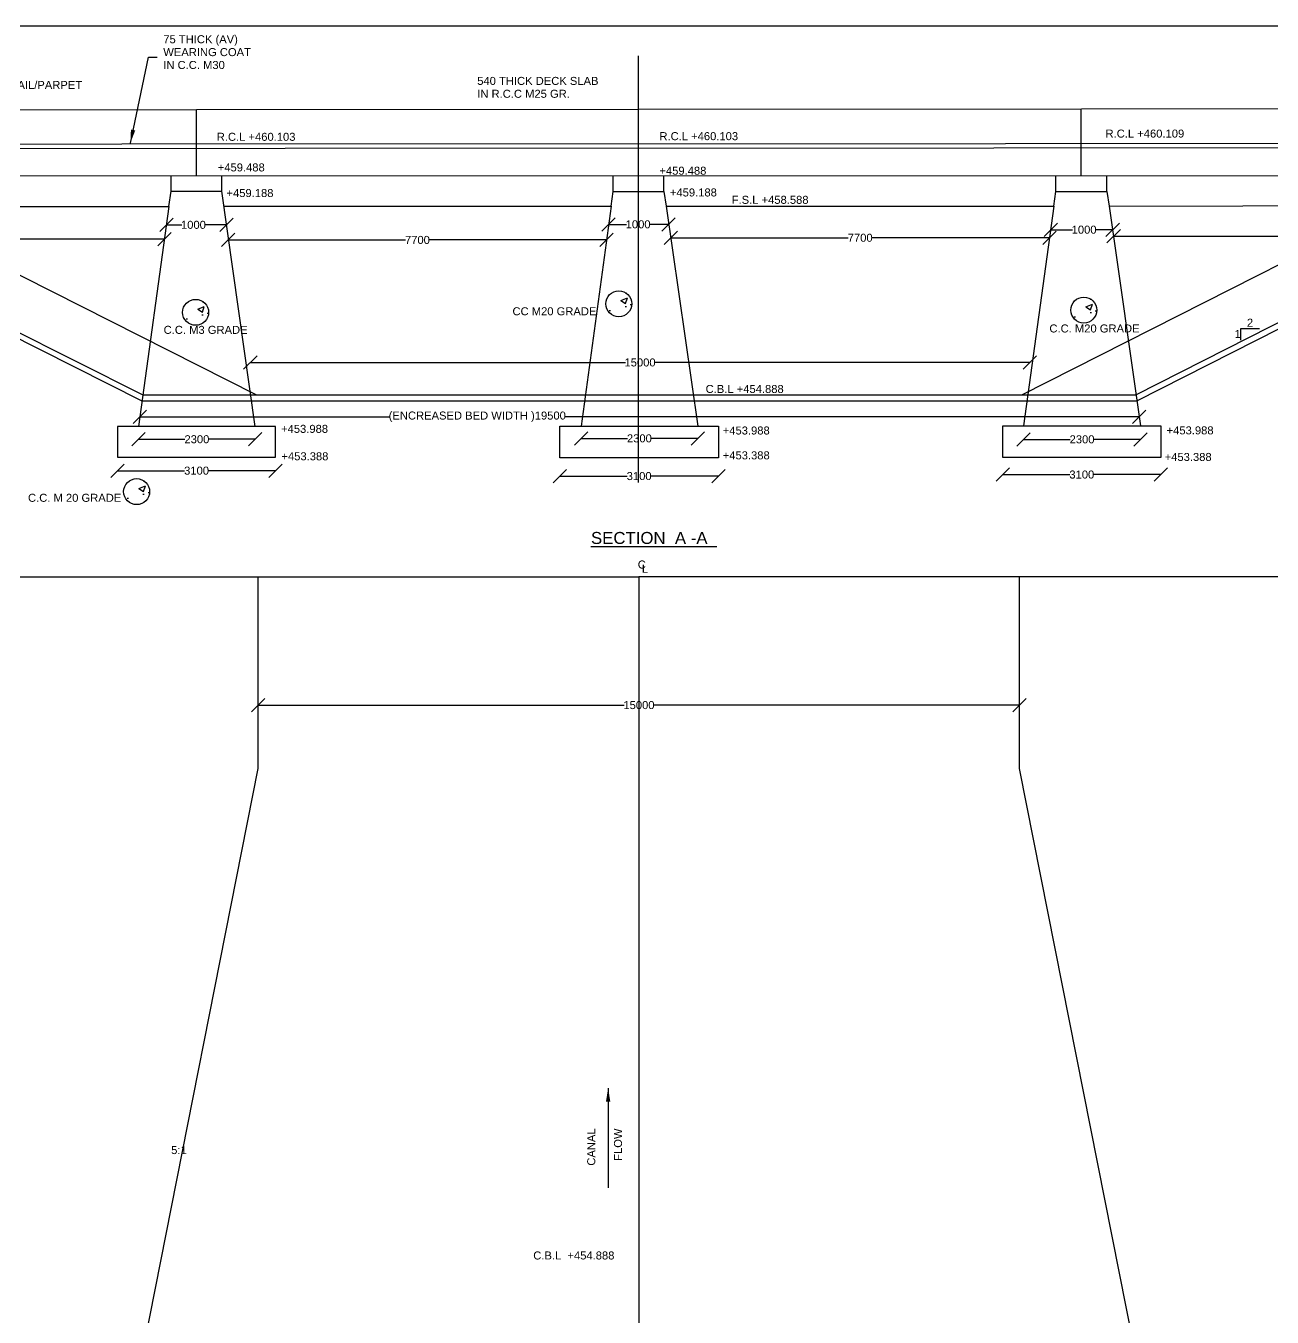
# Model space of a CAD drawing. Header units: inches. Extents: x 6.6 to 40.8, y 2.4 to 25.
# Drawn here: x 17.68 to 27.02, y 15.28 to 24.96 of the extents above; entities that cross this region are included whole.
import ezdxf

# ---------------------------------------------------------------- set-up
doc = ezdxf.new("R2010")
doc.units = ezdxf.units.IN
doc.header["$MEASUREMENT"] = 0
doc.layers.add('DIMENSION', color=7, linetype='Continuous', plot=False)
doc.styles.get("Standard").update_dxf_attribs({"font": 'arial.ttf', "height": 0.06})
doc.dimstyles.get("Standard").update_dxf_attribs({"dimtxt": 0.06, "dimasz": 0.1, "dimexe": 0, "dimexo": 0, "dimgap": 0, "dimtad": 0, "dimtih": 1, "dimtoh": 1, "dimdec": 4, "dimzin": 0, "dimdsep": 46, "dimtxsty": 'Standard', "dimblk": 'OBLIQUE', "dimcen": 0.09, "dimse1": 1, "dimse2": 1, "dimadec": 0, "dimazin": 0, "dimtfac": 1, "dimtdec": 4, "dimtofl": 0, "dimtmove": 0, "dimatfit": 0, "dimfxl": 1, "dimtolj": 1, "dimtzin": 0, "dimarcsym": 2})
pattern_1 = [(50, (3.17005, 0.0643), (0.71726, -0.062752), [0.075, -0.825]), (355, (3.17005, 0.0643), (-0.138751, 0.752192), [0.06, -0.66]), (100.4514, (3.2298, 0.0591), (0.578509, 0.68944), [0.06374, -0.701142]), (46.1842, (3.17005, 0.2643), (1.067241, -0.16552), [0.1125, -1.2375]), (96.6356, (3.259, 0.2505), (0.934662, 0.97412), [0.09561, -1.051714]), (351.184, (3.17, 0.2643), (0.93466, 0.97412), [0.09, -0.99]), (21, (3.27005, 0.2143), (0.596907, -0.402619), [0.075, -0.825]), (326, (3.27005, 0.2143), (0.243315, 0.72515), [0.06, -0.66]), (71.4514, (3.3198, 0.1808), (0.840222, 0.322531), [0.06374, -0.701142]), (37.5, (3.17005, 0.06432), (0.0121599, 0.3328939), [0, -0.652, 0, -0.67, 0, -0.6625]), (7.5, (3.17005, 0.06432), (0.2630695, 0.3944117), [0, -0.382, 0, -0.637, 0, -0.2525]), (327.5, (2.94705, 0.06432), (0.5338224, -0.0225549), [0, -0.25, 0, -0.78, 0, -1.035]), (317.5, (2.84705, 0.0643), (0.583186, 0.100105), [0, -0.325, 0, -0.518, 0, -0.735])]
pattern_2 = [(50, (6.6536, 0.0171), (0.71726, -0.062752), [0.075, -0.825]), (355, (6.6536, 0.0171), (-0.138751, 0.752192), [0.06, -0.66]), (100.4514, (6.71335, 0.0119), (0.578509, 0.68944), [0.06374, -0.701142]), (46.1842, (6.6536, 0.2171), (1.067241, -0.16552), [0.1125, -1.2375]), (96.6356, (6.7425, 0.2033), (0.934662, 0.97412), [0.09561, -1.051714]), (351.184, (6.6536, 0.2171), (0.93466, 0.97412), [0.09, -0.99]), (21, (6.7536, 0.1671), (0.596907, -0.402619), [0.075, -0.825]), (326, (6.7536, 0.1671), (0.243315, 0.72515), [0.06, -0.66]), (71.4514, (6.8033, 0.1336), (0.840222, 0.322531), [0.06374, -0.701142]), (37.5, (6.65358, 0.01713), (0.0121599, 0.3328939), [0, -0.652, 0, -0.67, 0, -0.6625]), (7.5, (6.6536, 0.01713), (0.2630695, 0.3944117), [0, -0.382, 0, -0.637, 0, -0.2525]), (327.5, (6.43058, 0.01713), (0.5338224, -0.0225549), [0, -0.25, 0, -0.78, 0, -1.035]), (317.5, (6.3306, 0.01713), (0.583186, 0.100105), [0, -0.325, 0, -0.518, 0, -0.735])]
pattern_3 = [(50, (-0.44185, -1.3437), (0.71726, -0.062752), [0.075, -0.825]), (355, (-0.44185, -1.3437), (-0.138751, 0.752192), [0.06, -0.66]), (100.4514, (-0.3821, -1.3489), (0.578509, 0.68944), [0.06374, -0.701142]), (46.1842, (-0.44185, -1.1437), (1.067241, -0.16552), [0.1125, -1.2375]), (96.6356, (-0.3529, -1.1575), (0.934662, 0.97412), [0.09561, -1.051714]), (351.184, (-0.4419, -1.1437), (0.93466, 0.97412), [0.09, -0.99]), (21, (-0.34185, -1.1937), (0.596907, -0.402619), [0.075, -0.825]), (326, (-0.34185, -1.1937), (0.243315, 0.72515), [0.06, -0.66]), (71.4514, (-0.2921, -1.22724), (0.840222, 0.322531), [0.06374, -0.701142]), (37.5, (-0.44185, -1.3437), (0.0121599, 0.3328939), [0, -0.652, 0, -0.67, 0, -0.6625]), (7.5, (-0.44185, -1.3437), (0.2630695, 0.3944117), [0, -0.382, 0, -0.637, 0, -0.2525]), (327.5, (-0.66485, -1.3437), (0.5338224, -0.0225549), [0, -0.25, 0, -0.78, 0, -1.035]), (317.5, (-0.76485, -1.3437), (0.583186, 0.100105), [0, -0.325, 0, -0.518, 0, -0.735])]

# ---------------------------------------------------------------- blocks, each defined once
blk = doc.blocks.new('_Oblique')
at = {"color": 0, "linetype": 'ByBlock', "lineweight": -2}
blk.add_line((-0.5, -0.5), (0.5, 0.5), dxfattribs=at)
blk = doc.blocks.new('*D4')
at = {"layer": 'Defpoints', "color": 0, "transparency": 16777216}
for p in [(15.8344, 23.3614), (18.7212, 23.3628), (18.7212, 23.3628)]:
    blk.add_point(p, dxfattribs=at)
at = {"layer": 'DIMENSION', "color": 0, "lineweight": -2, "transparency": 16777216}
for p, q in [((15.8344, 23.3628), (17.1886, 23.3628)), ((18.7212, 23.3628), (17.3671, 23.3628))]:
    blk.add_line(p, q, dxfattribs=at)
at = {"layer": 'DIMENSION', "color": 0, "lineweight": -2, "transparency": 16777216, "xscale": 0.1, "yscale": 0.1, "zscale": 0.1, "rotation": 180}
blk.add_blockref('_Oblique', (15.8344, 23.3628), dxfattribs=at)
at = {"layer": 'DIMENSION', "color": 0, "lineweight": -2, "transparency": 16777216, "xscale": 0.1, "yscale": 0.1, "zscale": 0.1}
blk.add_blockref('_Oblique', (18.7212, 23.3628), dxfattribs=at)
at = {"layer": 'DIMENSION', "color": 0, "transparency": 16777216, "insert": (17.2778, 23.3628), "char_height": 0.06, "attachment_point": 5}
blk.add_mtext('\\A1;7700', dxfattribs=at)
blk = doc.blocks.new('*D5')
at = {"layer": 'Defpoints', "color": 0, "transparency": 16777216}
for p in [(18.7358, 23.4679), (19.1866, 23.4698), (19.1866, 23.4698)]:
    blk.add_point(p, dxfattribs=at)
at = {"layer": 'DIMENSION', "color": 0, "lineweight": -2, "transparency": 16777216}
for p, q in [((18.7358, 23.4698), (18.8517, 23.4698)), ((19.1866, 23.4698), (19.0251, 23.4698))]:
    blk.add_line(p, q, dxfattribs=at)
at = {"layer": 'DIMENSION', "color": 0, "lineweight": -2, "transparency": 16777216, "xscale": 0.1, "yscale": 0.1, "zscale": 0.1, "rotation": 180}
blk.add_blockref('_Oblique', (18.7358, 23.4698), dxfattribs=at)
at = {"layer": 'DIMENSION', "color": 0, "lineweight": -2, "transparency": 16777216, "xscale": 0.1, "yscale": 0.1, "zscale": 0.1}
blk.add_blockref('_Oblique', (19.1866, 23.4698), dxfattribs=at)
at = {"layer": 'DIMENSION', "color": 0, "transparency": 16777216, "insert": (18.9384, 23.4698), "char_height": 0.06, "attachment_point": 5}
blk.add_mtext('\\A1;1000', dxfattribs=at)
blk = doc.blocks.new('*D6')
at = {"layer": 'Defpoints', "color": 0, "transparency": 16777216}
for p in [(19.1992, 23.3817), (22.0335, 23.3564), (22.0335, 23.3564)]:
    blk.add_point(p, dxfattribs=at)
at = {"layer": 'DIMENSION', "color": 0, "lineweight": -2, "transparency": 16777216}
for p, q in [((19.1992, 23.3564), (20.5271, 23.3564)), ((22.0335, 23.3564), (20.7056, 23.3564))]:
    blk.add_line(p, q, dxfattribs=at)
at = {"layer": 'DIMENSION', "color": 0, "lineweight": -2, "transparency": 16777216, "xscale": 0.1, "yscale": 0.1, "zscale": 0.1, "rotation": 180}
blk.add_blockref('_Oblique', (19.1992, 23.3564), dxfattribs=at)
at = {"layer": 'DIMENSION', "color": 0, "lineweight": -2, "transparency": 16777216, "xscale": 0.1, "yscale": 0.1, "zscale": 0.1}
blk.add_blockref('_Oblique', (22.0335, 23.3564), dxfattribs=at)
at = {"layer": 'DIMENSION', "color": 0, "transparency": 16777216, "insert": (20.6164, 23.3564), "char_height": 0.06, "attachment_point": 5}
blk.add_mtext('\\A1;7700', dxfattribs=at)
blk = doc.blocks.new('*D7')
at = {"layer": 'Defpoints', "color": 0, "transparency": 16777216}
for p in [(22.049, 23.4735), (22.049, 23.4693), (22.4977, 23.4796)]:
    blk.add_point(p, dxfattribs=at)
at = {"layer": 'DIMENSION', "color": 0, "lineweight": -2, "transparency": 16777216}
for p, q in [((22.049, 23.4735), (22.183, 23.4735)), ((22.4977, 23.4735), (22.3563, 23.4735))]:
    blk.add_line(p, q, dxfattribs=at)
at = {"layer": 'DIMENSION', "color": 0, "lineweight": -2, "transparency": 16777216, "xscale": 0.1, "yscale": 0.1, "zscale": 0.1, "rotation": 180}
blk.add_blockref('_Oblique', (22.049, 23.4735), dxfattribs=at)
at = {"layer": 'DIMENSION', "color": 0, "lineweight": -2, "transparency": 16777216, "xscale": 0.1, "yscale": 0.1, "zscale": 0.1}
blk.add_blockref('_Oblique', (22.4977, 23.4735), dxfattribs=at)
at = {"layer": 'DIMENSION', "color": 0, "transparency": 16777216, "insert": (22.2697, 23.4735), "char_height": 0.06, "attachment_point": 5}
blk.add_mtext('\\A1;1000', dxfattribs=at)
blk = doc.blocks.new('*D8')
at = {"layer": 'Defpoints', "color": 0, "transparency": 16777216}
for p in [(22.5143, 23.3647), (25.3522, 23.3803), (25.3522, 23.3728)]:
    blk.add_point(p, dxfattribs=at)
at = {"layer": 'DIMENSION', "color": 0, "lineweight": -2, "transparency": 16777216}
for p, q in [((22.5143, 23.3728), (23.844, 23.3728)), ((25.3522, 23.3728), (24.0225, 23.3728))]:
    blk.add_line(p, q, dxfattribs=at)
at = {"layer": 'DIMENSION', "color": 0, "lineweight": -2, "transparency": 16777216, "xscale": 0.1, "yscale": 0.1, "zscale": 0.1, "rotation": 180}
blk.add_blockref('_Oblique', (22.5143, 23.3728), dxfattribs=at)
at = {"layer": 'DIMENSION', "color": 0, "lineweight": -2, "transparency": 16777216, "xscale": 0.1, "yscale": 0.1, "zscale": 0.1}
blk.add_blockref('_Oblique', (25.3522, 23.3728), dxfattribs=at)
at = {"layer": 'DIMENSION', "color": 0, "transparency": 16777216, "insert": (23.9333, 23.3728), "char_height": 0.06, "attachment_point": 5}
blk.add_mtext('\\A1;7700', dxfattribs=at)
blk = doc.blocks.new('*D9')
at = {"layer": 'Defpoints', "color": 0, "transparency": 16777216}
for p in [(25.3612, 23.4451), (25.8247, 23.4333), (25.8247, 23.4333)]:
    blk.add_point(p, dxfattribs=at)
at = {"layer": 'DIMENSION', "color": 0, "lineweight": -2, "transparency": 16777216}
for p, q in [((25.3612, 23.4333), (25.5241, 23.4333)), ((25.8247, 23.4333), (25.6974, 23.4333))]:
    blk.add_line(p, q, dxfattribs=at)
at = {"layer": 'DIMENSION', "color": 0, "lineweight": -2, "transparency": 16777216, "xscale": 0.1, "yscale": 0.1, "zscale": 0.1, "rotation": 180}
blk.add_blockref('_Oblique', (25.3612, 23.4333), dxfattribs=at)
at = {"layer": 'DIMENSION', "color": 0, "lineweight": -2, "transparency": 16777216, "xscale": 0.1, "yscale": 0.1, "zscale": 0.1}
blk.add_blockref('_Oblique', (25.8247, 23.4333), dxfattribs=at)
at = {"layer": 'DIMENSION', "color": 0, "transparency": 16777216, "insert": (25.6107, 23.4333), "char_height": 0.06, "attachment_point": 5}
blk.add_mtext('\\A1;1000', dxfattribs=at)
blk = doc.blocks.new('*D10')
at = {"layer": 'Defpoints', "color": 0, "transparency": 16777216}
for p in [(25.8321, 23.381), (28.7155, 23.3854), (28.7155, 23.3854)]:
    blk.add_point(p, dxfattribs=at)
at = {"layer": 'DIMENSION', "color": 0, "lineweight": -2, "transparency": 16777216}
for p, q in [((25.8321, 23.3854), (27.1846, 23.3854)), ((28.7155, 23.3854), (27.3631, 23.3854))]:
    blk.add_line(p, q, dxfattribs=at)
at = {"layer": 'DIMENSION', "color": 0, "lineweight": -2, "transparency": 16777216, "xscale": 0.1, "yscale": 0.1, "zscale": 0.1, "rotation": 180}
blk.add_blockref('_Oblique', (25.8321, 23.3854), dxfattribs=at)
at = {"layer": 'DIMENSION', "color": 0, "lineweight": -2, "transparency": 16777216, "xscale": 0.1, "yscale": 0.1, "zscale": 0.1}
blk.add_blockref('_Oblique', (28.7155, 23.3854), dxfattribs=at)
at = {"layer": 'DIMENSION', "color": 0, "transparency": 16777216, "insert": (27.2738, 23.3854), "char_height": 0.06, "attachment_point": 5}
blk.add_mtext('\\A1;7700', dxfattribs=at)
blk = doc.blocks.new('*D19')
at = {"layer": 'Defpoints', "color": 0, "transparency": 16777216}
for p in [(25.1574, 21.9624), (26.0333, 21.9624), (26.0333, 21.862)]:
    blk.add_point(p, dxfattribs=at)
at = {"layer": 'DIMENSION', "color": 0, "lineweight": -2, "transparency": 16777216}
for p, q in [((25.1574, 21.862), (25.5053, 21.862)), ((26.0333, 21.862), (25.6853, 21.862))]:
    blk.add_line(p, q, dxfattribs=at)
at = {"layer": 'DIMENSION', "color": 0, "lineweight": -2, "transparency": 16777216, "xscale": 0.1, "yscale": 0.1, "zscale": 0.1, "rotation": 180}
blk.add_blockref('_Oblique', (25.1574, 21.862), dxfattribs=at)
at = {"layer": 'DIMENSION', "color": 0, "lineweight": -2, "transparency": 16777216, "xscale": 0.1, "yscale": 0.1, "zscale": 0.1}
blk.add_blockref('_Oblique', (26.0333, 21.862), dxfattribs=at)
at = {"layer": 'DIMENSION', "color": 0, "transparency": 16777216, "insert": (25.5953, 21.862), "char_height": 0.06, "attachment_point": 5}
blk.add_mtext('\\A1;2300', dxfattribs=at)
blk = doc.blocks.new('*D20')
at = {"layer": 'Defpoints', "color": 0, "transparency": 16777216}
for p in [(25.0026, 21.7273), (26.1843, 21.7273), (26.1843, 21.5982)]:
    blk.add_point(p, dxfattribs=at)
at = {"layer": 'DIMENSION', "color": 0, "lineweight": -2, "transparency": 16777216}
for p, q in [((25.0026, 21.5982), (25.504, 21.5982)), ((26.1843, 21.5982), (25.6829, 21.5982))]:
    blk.add_line(p, q, dxfattribs=at)
at = {"layer": 'DIMENSION', "color": 0, "lineweight": -2, "transparency": 16777216, "xscale": 0.1, "yscale": 0.1, "zscale": 0.1, "rotation": 180}
blk.add_blockref('_Oblique', (25.0026, 21.5982), dxfattribs=at)
at = {"layer": 'DIMENSION', "color": 0, "lineweight": -2, "transparency": 16777216, "xscale": 0.1, "yscale": 0.1, "zscale": 0.1}
blk.add_blockref('_Oblique', (26.1843, 21.5982), dxfattribs=at)
at = {"layer": 'DIMENSION', "color": 0, "transparency": 16777216, "insert": (25.5935, 21.5982), "char_height": 0.06, "attachment_point": 5}
blk.add_mtext('\\A1;3100', dxfattribs=at)
blk = doc.blocks.new('*D21')
at = {"layer": 'Defpoints', "color": 0, "transparency": 16777216}
for p in [(25.2035, 22.4382), (25.2035, 22.2979), (19.3647, 22.2192)]:
    blk.add_point(p, dxfattribs=at)
at = {"layer": 'DIMENSION', "color": 0, "lineweight": -2, "transparency": 16777216}
for p, q in [((19.3647, 22.4382), (22.1741, 22.4382)), ((25.2035, 22.4382), (22.3941, 22.4382))]:
    blk.add_line(p, q, dxfattribs=at)
at = {"layer": 'DIMENSION', "color": 0, "lineweight": -2, "transparency": 16777216, "xscale": 0.1, "yscale": 0.1, "zscale": 0.1, "rotation": 180}
blk.add_blockref('_Oblique', (19.3647, 22.4382), dxfattribs=at)
at = {"layer": 'DIMENSION', "color": 0, "lineweight": -2, "transparency": 16777216, "xscale": 0.1, "yscale": 0.1, "zscale": 0.1}
blk.add_blockref('_Oblique', (25.2035, 22.4382), dxfattribs=at)
at = {"layer": 'DIMENSION', "color": 0, "transparency": 16777216, "insert": (22.2841, 22.4382), "char_height": 0.06, "attachment_point": 5}
blk.add_mtext('\\A1;15000', dxfattribs=at)
blk = doc.blocks.new('*D22')
at = {"layer": 'Defpoints', "color": 0, "transparency": 16777216}
for p in [(21.8419, 21.9601), (22.7166, 21.9601), (22.7166, 21.8692)]:
    blk.add_point(p, dxfattribs=at)
at = {"layer": 'DIMENSION', "color": 0, "lineweight": -2, "transparency": 16777216}
for p, q in [((21.8419, 21.8692), (22.1893, 21.8692)), ((22.7166, 21.8692), (22.3693, 21.8692))]:
    blk.add_line(p, q, dxfattribs=at)
at = {"layer": 'DIMENSION', "color": 0, "lineweight": -2, "transparency": 16777216, "xscale": 0.1, "yscale": 0.1, "zscale": 0.1, "rotation": 180}
blk.add_blockref('_Oblique', (21.8419, 21.8692), dxfattribs=at)
at = {"layer": 'DIMENSION', "color": 0, "lineweight": -2, "transparency": 16777216, "xscale": 0.1, "yscale": 0.1, "zscale": 0.1}
blk.add_blockref('_Oblique', (22.7166, 21.8692), dxfattribs=at)
at = {"layer": 'DIMENSION', "color": 0, "transparency": 16777216, "insert": (22.2793, 21.8692), "char_height": 0.06, "attachment_point": 5}
blk.add_mtext('\\A1;2300', dxfattribs=at)
blk = doc.blocks.new('*D23')
at = {"layer": 'Defpoints', "color": 0, "transparency": 16777216}
for p in [(21.6838, 21.7246), (22.8707, 21.7246), (22.8707, 21.5867)]:
    blk.add_point(p, dxfattribs=at)
at = {"layer": 'DIMENSION', "color": 0, "lineweight": -2, "transparency": 16777216}
for p, q in [((21.6838, 21.5867), (22.1878, 21.5867)), ((22.8707, 21.5867), (22.3667, 21.5867))]:
    blk.add_line(p, q, dxfattribs=at)
at = {"layer": 'DIMENSION', "color": 0, "lineweight": -2, "transparency": 16777216, "xscale": 0.1, "yscale": 0.1, "zscale": 0.1, "rotation": 180}
blk.add_blockref('_Oblique', (21.6838, 21.5867), dxfattribs=at)
at = {"layer": 'DIMENSION', "color": 0, "lineweight": -2, "transparency": 16777216, "xscale": 0.1, "yscale": 0.1, "zscale": 0.1}
blk.add_blockref('_Oblique', (22.8707, 21.5867), dxfattribs=at)
at = {"layer": 'DIMENSION', "color": 0, "transparency": 16777216, "insert": (22.2773, 21.5867), "char_height": 0.06, "attachment_point": 5}
blk.add_mtext('\\A1;3100', dxfattribs=at)
blk = doc.blocks.new('*D24')
at = {"layer": 'Defpoints', "color": 0, "transparency": 16777216}
for p in [(18.5272, 21.9591), (19.4018, 21.9591), (19.4018, 21.8627)]:
    blk.add_point(p, dxfattribs=at)
at = {"layer": 'DIMENSION', "color": 0, "lineweight": -2, "transparency": 16777216}
for p, q in [((18.5272, 21.8627), (18.8745, 21.8627)), ((19.4018, 21.8627), (19.0545, 21.8627))]:
    blk.add_line(p, q, dxfattribs=at)
at = {"layer": 'DIMENSION', "color": 0, "lineweight": -2, "transparency": 16777216, "xscale": 0.1, "yscale": 0.1, "zscale": 0.1, "rotation": 180}
blk.add_blockref('_Oblique', (18.5272, 21.8627), dxfattribs=at)
at = {"layer": 'DIMENSION', "color": 0, "lineweight": -2, "transparency": 16777216, "xscale": 0.1, "yscale": 0.1, "zscale": 0.1}
blk.add_blockref('_Oblique', (19.4018, 21.8627), dxfattribs=at)
at = {"layer": 'DIMENSION', "color": 0, "transparency": 16777216, "insert": (18.9645, 21.8627), "char_height": 0.06, "attachment_point": 5}
blk.add_mtext('\\A1;2300', dxfattribs=at)
blk = doc.blocks.new('*D25')
at = {"layer": 'Defpoints', "color": 0, "transparency": 16777216}
for p in [(18.3696, 21.7284), (19.5543, 21.7284), (19.5543, 21.6274)]:
    blk.add_point(p, dxfattribs=at)
at = {"layer": 'DIMENSION', "color": 0, "lineweight": -2, "transparency": 16777216}
for p, q in [((18.3696, 21.6274), (18.8725, 21.6274)), ((19.5543, 21.6274), (19.0514, 21.6274))]:
    blk.add_line(p, q, dxfattribs=at)
at = {"layer": 'DIMENSION', "color": 0, "lineweight": -2, "transparency": 16777216, "xscale": 0.1, "yscale": 0.1, "zscale": 0.1, "rotation": 180}
blk.add_blockref('_Oblique', (18.3696, 21.6274), dxfattribs=at)
at = {"layer": 'DIMENSION', "color": 0, "lineweight": -2, "transparency": 16777216, "xscale": 0.1, "yscale": 0.1, "zscale": 0.1}
blk.add_blockref('_Oblique', (19.5543, 21.6274), dxfattribs=at)
at = {"layer": 'DIMENSION', "color": 0, "transparency": 16777216, "insert": (18.9619, 21.6274), "char_height": 0.06, "attachment_point": 5}
blk.add_mtext('\\A1;3100', dxfattribs=at)
blk = doc.blocks.new('*D31')
at = {"layer": 'Defpoints', "color": 0, "transparency": 16777216}
for p in [(18.5359, 22.0216), (26.0222, 22.0405), (26.0222, 22.0316)]:
    blk.add_point(p, dxfattribs=at)
at = {"layer": 'DIMENSION', "color": 0, "lineweight": -2, "transparency": 16777216}
for p, q in [((18.5359, 22.0316), (20.4055, 22.0316)), ((26.0222, 22.0316), (21.7238, 22.0316))]:
    blk.add_line(p, q, dxfattribs=at)
at = {"layer": 'DIMENSION', "color": 0, "lineweight": -2, "transparency": 16777216, "xscale": 0.1, "yscale": 0.1, "zscale": 0.1, "rotation": 180}
blk.add_blockref('_Oblique', (18.5359, 22.0316), dxfattribs=at)
at = {"layer": 'DIMENSION', "color": 0, "lineweight": -2, "transparency": 16777216, "xscale": 0.1, "yscale": 0.1, "zscale": 0.1}
blk.add_blockref('_Oblique', (26.0222, 22.0316), dxfattribs=at)
at = {"layer": 'DIMENSION', "color": 0, "transparency": 16777216, "insert": (21.0647, 22.0316), "char_height": 0.06, "attachment_point": 5}
blk.add_mtext('\\A1;(ENCREASED BED WIDTH )19500', dxfattribs=at)
blk = doc.blocks.new('*D33')
at = {"layer": 'Defpoints', "color": 0, "transparency": 16777216}
for p in [(19.4243, 19.8866), (25.1277, 19.8866), (25.1277, 19.8703)]:
    blk.add_point(p, dxfattribs=at)
at = {"layer": 'DIMENSION', "color": 0, "lineweight": -2, "transparency": 16777216}
for p, q in [((19.4243, 19.8703), (22.166, 19.8703)), ((25.1277, 19.8703), (22.386, 19.8703))]:
    blk.add_line(p, q, dxfattribs=at)
at = {"layer": 'DIMENSION', "color": 0, "lineweight": -2, "transparency": 16777216, "xscale": 0.1, "yscale": 0.1, "zscale": 0.1, "rotation": 180}
blk.add_blockref('_Oblique', (19.4243, 19.8703), dxfattribs=at)
at = {"layer": 'DIMENSION', "color": 0, "lineweight": -2, "transparency": 16777216, "xscale": 0.1, "yscale": 0.1, "zscale": 0.1}
blk.add_blockref('_Oblique', (25.1277, 19.8703), dxfattribs=at)
at = {"layer": 'DIMENSION', "color": 0, "transparency": 16777216, "insert": (22.276, 19.8703), "char_height": 0.06, "attachment_point": 5}
blk.add_mtext('\\A1;15000', dxfattribs=at)

msp = doc.modelspace()

# ---------------------------------------------------------------- hatches: boundary and pattern name
at = {"layer": 'DIMENSION'}
h = msp.add_hatch(dxfattribs=at)
h.set_pattern_fill('AR-CONC', color=0, scale=0.1)
h.set_pattern_definition(pattern_1)
h.paths.add_polyline_path([(22.0276, 22.87839, 1), (22.22217, 22.87839, 1)])
h = msp.add_hatch(dxfattribs=at)
h.set_pattern_fill('AR-CONC', color=0, scale=0.1)
h.set_pattern_definition(pattern_1)
h.paths.add_polyline_path([(22.0276, 22.87839, 1), (22.22217, 22.87839, 1)])
h = msp.add_hatch(dxfattribs=at)
h.set_pattern_fill('AR-CONC', color=0, scale=0.08)
h.set_pattern_definition([(50, (3.17005, 0.0643), (0.573808, -0.050202), [0.06, -0.66]), (355, (3.17005, 0.0643), (-0.111001, 0.601754), [0.048, -0.528]), (100.4514, (3.21787, 0.06014), (0.462807, 0.551552), [0.050992, -0.560914]), (46.1842, (3.17005, 0.2243), (0.853793, -0.132415), [0.09, -0.99]), (96.6356, (3.2412, 0.2133), (0.74773, 0.779295), [0.076488, -0.84137]), (351.184, (3.17005, 0.2243), (0.74773, 0.779295), [0.072, -0.792]), (21, (3.25005, 0.1843), (0.477526, -0.322095), [0.06, -0.66]), (326, (3.25005, 0.1843), (0.194652, 0.58012), [0.048, -0.528]), (71.4514, (3.28985, 0.1575), (0.672178, 0.258025), [0.050992, -0.560914]), (37.5, (3.17005, 0.06432), (0.0097279, 0.2663151), [0, -0.5216, 0, -0.536, 0, -0.53]), (7.5, (3.17005, 0.06432), (0.2104556, 0.3155294), [0, -0.3056, 0, -0.5096, 0, -0.202]), (327.5, (2.99165, 0.06432), (0.427058, -0.0180439), [0, -0.2, 0, -0.624, 0, -0.828]), (317.5, (2.91165, 0.06432), (0.466549, 0.080084), [0, -0.26, 0, -0.4144, 0, -0.588])])
h.paths.add_polyline_path([(22.0276, 22.87839, 1), (22.22217, 22.87839, 1)])
h = msp.add_hatch(dxfattribs=at)
h.set_pattern_fill('AR-CONC', color=0, scale=0.07)
h.set_pattern_definition([(50, (3.17005, 0.06432), (0.502082, -0.0439265), [0.0525, -0.5775]), (355, (3.17005, 0.0643), (-0.097126, 0.5265345), [0.042, -0.462]), (100.4514, (3.2119, 0.06066), (0.404956, 0.482608), [0.044618, -0.4907995]), (46.1842, (3.17005, 0.2043), (0.747069, -0.115863), [0.07875, -0.86625]), (96.6356, (3.2323, 0.1947), (0.654263, 0.681883), [0.066927, -0.7362]), (351.1842, (3.17005, 0.2043), (0.654263, 0.681883), [0.063, -0.693]), (21, (3.24005, 0.16932), (0.417835, -0.281833), [0.0525, -0.5775]), (326, (3.24005, 0.1693), (0.170321, 0.507605), [0.042, -0.462]), (71.4514, (3.27487, 0.14584), (0.588156, 0.225772), [0.044618, -0.4907995]), (37.5, (3.17005, 0.06432), (0.0085119, 0.2330257), [0, -0.4564, 0, -0.469, 0, -0.46375]), (7.5, (3.17005, 0.06432), (0.1841487, 0.2760882), [0, -0.2674, 0, -0.4459, 0, -0.17675]), (327.5, (3.01395, 0.06432), (0.3736757, -0.0157884), [0, -0.175, 0, -0.546, 0, -0.7245]), (317.5, (2.94395, 0.06432), (0.4082303, 0.0700735), [0, -0.2275, 0, -0.3626, 0, -0.5145])])
h.paths.add_polyline_path([(22.22217, 22.87839, 1), (22.0276, 22.87839, 1)])
h = msp.add_hatch(dxfattribs=at)
h.set_pattern_fill('AR-CONC', color=0, scale=0.1)
h.paths.add_polyline_path([(18.85755, 22.81406, 1), (19.05212, 22.81406, 1)])
h = msp.add_hatch(dxfattribs=at)
h.set_pattern_fill('AR-CONC', color=0, scale=0.1)
h.paths.add_polyline_path([(18.85755, 22.81406, 1), (19.05212, 22.81406, 1)])
h = msp.add_hatch(dxfattribs=at)
h.set_pattern_fill('AR-CONC', color=0, scale=0.08)
h.paths.add_polyline_path([(18.85755, 22.81406, 1), (19.05212, 22.81406, 1)])
h = msp.add_hatch(dxfattribs=at)
h.set_pattern_fill('AR-CONC', color=0, scale=0.07)
h.paths.add_polyline_path([(19.05212, 22.81406, 1), (18.85755, 22.81406, 1)])
h = msp.add_hatch(dxfattribs=at)
h.set_pattern_fill('AR-CONC', color=0, scale=0.1)
h.set_pattern_definition(pattern_2)
h.paths.add_polyline_path([(25.51113, 22.83119, 1), (25.7057, 22.83119, 1)])
h = msp.add_hatch(dxfattribs=at)
h.set_pattern_fill('AR-CONC', color=0, scale=0.1)
h.set_pattern_definition(pattern_2)
h.paths.add_polyline_path([(25.51113, 22.83119, 1), (25.7057, 22.83119, 1)])
h = msp.add_hatch(dxfattribs=at)
h.set_pattern_fill('AR-CONC', color=0, scale=0.08)
h.set_pattern_definition([(50, (6.6536, 0.01713), (0.573808, -0.050202), [0.06, -0.66]), (355, (6.6536, 0.0171), (-0.111001, 0.601754), [0.048, -0.528]), (100.4514, (6.7014, 0.01294), (0.462807, 0.551552), [0.050992, -0.560914]), (46.1842, (6.6536, 0.1771), (0.853793, -0.132415), [0.09, -0.99]), (96.6356, (6.7247, 0.1661), (0.74773, 0.779295), [0.076488, -0.84137]), (351.184, (6.6536, 0.1771), (0.74773, 0.779295), [0.072, -0.792]), (21, (6.7336, 0.13713), (0.477526, -0.322095), [0.06, -0.66]), (326, (6.7336, 0.1371), (0.194652, 0.58012), [0.048, -0.528]), (71.4514, (6.7734, 0.1103), (0.672178, 0.258025), [0.050992, -0.560914]), (37.5, (6.65358, 0.01713), (0.0097279, 0.2663151), [0, -0.5216, 0, -0.536, 0, -0.53]), (7.5, (6.65358, 0.01713), (0.2104556, 0.3155294), [0, -0.3056, 0, -0.5096, 0, -0.202]), (327.5, (6.47518, 0.01713), (0.427058, -0.0180439), [0, -0.2, 0, -0.624, 0, -0.828]), (317.5, (6.3952, 0.01713), (0.466549, 0.080084), [0, -0.26, 0, -0.4144, 0, -0.588])])
h.paths.add_polyline_path([(25.51113, 22.83119, 1), (25.7057, 22.83119, 1)])
h = msp.add_hatch(dxfattribs=at)
h.set_pattern_fill('AR-CONC', color=0, scale=0.07)
h.set_pattern_definition([(50, (6.6536, 0.01713), (0.502082, -0.0439265), [0.0525, -0.5775]), (355, (6.6536, 0.0171), (-0.097126, 0.5265345), [0.042, -0.462]), (100.4514, (6.6954, 0.01346), (0.404956, 0.482608), [0.044618, -0.4907995]), (46.1842, (6.6536, 0.1571), (0.747069, -0.115863), [0.07875, -0.86625]), (96.6356, (6.71584, 0.1475), (0.654263, 0.681883), [0.066927, -0.7362]), (351.1842, (6.6536, 0.1571), (0.654263, 0.681883), [0.063, -0.693]), (21, (6.7236, 0.12213), (0.417835, -0.281833), [0.0525, -0.5775]), (326, (6.7236, 0.1221), (0.170321, 0.507605), [0.042, -0.462]), (71.4514, (6.7584, 0.09864), (0.588156, 0.225772), [0.044618, -0.4907995]), (37.5, (6.65358, 0.01713), (0.0085119, 0.2330257), [0, -0.4564, 0, -0.469, 0, -0.46375]), (7.5, (6.65358, 0.01713), (0.1841487, 0.2760882), [0, -0.2674, 0, -0.4459, 0, -0.17675]), (327.5, (6.49748, 0.01713), (0.3736757, -0.0157884), [0, -0.175, 0, -0.546, 0, -0.7245]), (317.5, (6.42748, 0.01713), (0.4082303, 0.0700735), [0, -0.2275, 0, -0.3626, 0, -0.5145])])
h.paths.add_polyline_path([(25.7057, 22.83119, 1), (25.51113, 22.83119, 1)])
h = msp.add_hatch(dxfattribs=at)
h.set_pattern_fill('AR-CONC', color=0, scale=0.1)
h.set_pattern_definition(pattern_3)
h.paths.add_polyline_path([(18.41569, 21.47037, 1), (18.61026, 21.47037, 1)])
h = msp.add_hatch(dxfattribs=at)
h.set_pattern_fill('AR-CONC', color=0, scale=0.1)
h.set_pattern_definition(pattern_3)
h.paths.add_polyline_path([(18.41569, 21.47037, 1), (18.61026, 21.47037, 1)])
h = msp.add_hatch(dxfattribs=at)
h.set_pattern_fill('AR-CONC', color=0, scale=0.08)
h.set_pattern_definition([(50, (-0.44185, -1.3437), (0.573808, -0.050202), [0.06, -0.66]), (355, (-0.44185, -1.3437), (-0.111001, 0.601754), [0.048, -0.528]), (100.4514, (-0.39404, -1.3479), (0.462807, 0.551552), [0.050992, -0.560914]), (46.1842, (-0.44185, -1.1837), (0.853793, -0.132415), [0.09, -0.99]), (96.6356, (-0.3707, -1.1947), (0.74773, 0.779295), [0.076488, -0.84137]), (351.184, (-0.44185, -1.1837), (0.74773, 0.779295), [0.072, -0.792]), (21, (-0.36185, -1.2237), (0.477526, -0.322095), [0.06, -0.66]), (326, (-0.36185, -1.2237), (0.194652, 0.58012), [0.048, -0.528]), (71.4514, (-0.32206, -1.25053), (0.672178, 0.258025), [0.050992, -0.560914]), (37.5, (-0.44185, -1.34369), (0.0097279, 0.2663151), [0, -0.5216, 0, -0.536, 0, -0.53]), (7.5, (-0.44185, -1.3437), (0.2104556, 0.3155294), [0, -0.3056, 0, -0.5096, 0, -0.202]), (327.5, (-0.62025, -1.3437), (0.427058, -0.0180439), [0, -0.2, 0, -0.624, 0, -0.828]), (317.5, (-0.70025, -1.3437), (0.466549, 0.080084), [0, -0.26, 0, -0.4144, 0, -0.588])])
h.paths.add_polyline_path([(18.41569, 21.47037, 1), (18.61026, 21.47037, 1)])
h = msp.add_hatch(dxfattribs=at)
h.set_pattern_fill('AR-CONC', color=0, scale=0.07)
h.set_pattern_definition([(50, (-0.44185, -1.3437), (0.502082, -0.0439265), [0.0525, -0.5775]), (355, (-0.44185, -1.3437), (-0.097126, 0.5265345), [0.042, -0.462]), (100.4514, (-0.4, -1.34735), (0.404956, 0.482608), [0.044618, -0.4907995]), (46.1842, (-0.44185, -1.2037), (0.747069, -0.115863), [0.07875, -0.86625]), (96.6356, (-0.3796, -1.21334), (0.654263, 0.681883), [0.066927, -0.7362]), (351.1842, (-0.44185, -1.2037), (0.654263, 0.681883), [0.063, -0.693]), (21, (-0.37185, -1.2387), (0.417835, -0.281833), [0.0525, -0.5775]), (326, (-0.37185, -1.2387), (0.170321, 0.507605), [0.042, -0.462]), (71.4514, (-0.33703, -1.26218), (0.588156, 0.225772), [0.044618, -0.4907995]), (37.5, (-0.44185, -1.34369), (0.0085119, 0.2330257), [0, -0.4564, 0, -0.469, 0, -0.46375]), (7.5, (-0.44185, -1.3437), (0.1841487, 0.2760882), [0, -0.2674, 0, -0.4459, 0, -0.17675]), (327.5, (-0.59795, -1.34369), (0.3736757, -0.0157884), [0, -0.175, 0, -0.546, 0, -0.7245]), (317.5, (-0.66795, -1.3437), (0.4082303, 0.0700735), [0, -0.2275, 0, -0.3626, 0, -0.5145])])
h.paths.add_polyline_path([(18.61026, 21.47037, 1), (18.41569, 21.47037, 1)])

# ---------------------------------------------------------------- linework, layer by layer
at = {"color": 0}
for points in [[(8.71823, 24.96144), (40.28462, 24.96144), (40.28462, 2.45264), (8.71823, 2.45264)], [(21.68384, 21.96013), (22.87067, 21.96013), (22.87067, 21.72461), (21.68384, 21.72461)], [(25.00262, 21.96244), (26.18432, 21.96244), (26.18432, 21.72727), (25.00262, 21.72727)]]:
    msp.add_lwpolyline(points, close=True, dxfattribs=at)
for points in [[(22.26968, 24.73635), (22.26968, 21.53996)], [(28.90627, 24.33914), (15.64265, 24.32871)], [(18.96114, 23.83821), (18.96075, 24.33132)], [(25.58969, 23.8398), (25.5893, 24.33653)], [(11.78215, 24.07498), (31.63906, 24.08144), (34.30713, 23.94281), (34.30713, 24.19006)], [(14.31452, 24.04125), (30.24436, 24.05075), (30.24435, 24.08099)], [(15.50786, 23.6866), (15.42219, 23.6866), (15.42219, 23.72596), (15.51639, 23.72596), (18.55912, 22.19526), (25.99871, 22.19526), (29.71365, 24.08081)], [(15.69074, 24.07625), (19.41211, 22.19526)], [(25.14484, 22.19526), (28.86269, 24.08054)], [(15.64274, 23.83742), (28.715, 23.84055)], [(15.75309, 23.60688), (18.75497, 23.60688), (18.77062, 23.72137), (19.15081, 23.72137), (19.15078, 23.83826)], [(18.77062, 23.72137), (18.77059, 23.83817)], [(22.08233, 23.72001), (22.0823, 23.83896)], [(22.46349, 23.72001), (22.46346, 23.83905)], [(25.39982, 23.71904), (25.39979, 23.83976)], [(25.78151, 23.71904), (25.78148, 23.83985)], [(15.50786, 23.6866), (18.55256, 22.1508), (26.00643, 22.1508), (29.04938, 23.69492), (29.13233, 23.69492), (29.13233, 23.7367), (29.03579, 23.73676)], [(19.40176, 21.95912), (19.15081, 23.72137)], [(19.16681, 23.60901), (22.06821, 23.60901), (22.08233, 23.72001), (22.46349, 23.72001), (22.47898, 23.60987), (25.3838, 23.60987), (25.39982, 23.71904), (25.78151, 23.71904), (25.79953, 23.61058), (28.80177, 23.61798)], [(18.75497, 23.60688), (18.52723, 21.95912), (18.36957, 21.95912), (18.36957, 21.72842), (19.55427, 21.72842), (19.55427, 21.95912), (18.52723, 21.95912)], [(22.06821, 23.60901), (21.8419, 21.96013)], [(22.47898, 23.60987), (22.7166, 21.96013)], [(25.3838, 23.60987), (25.1574, 21.96244)], [(25.79953, 23.61058), (26.03328, 21.96244)], [(9.09119, 20.83158), (22.276, 20.83158)], [(18.57135, 13.15679), (18.57135, 15.08372), (19.42425, 19.3943), (19.42425, 20.83158)], [(22.276, 20.83158), (22.276, 3.53551)], [(22.276, 20.83158), (22.276, 3.53551)], [(34.31684, 20.83158), (22.276, 20.83158)], [(25.98065, 13.15679), (25.98065, 15.08372), (25.12775, 19.3943), (25.12775, 20.83158)]]:
    msp.add_lwpolyline(points, dxfattribs=at)
at = {"layer": 'DIMENSION', "color": 0}
msp.add_lwpolyline([(26.7852, 22.60643), (26.7852, 22.69205), (26.92399, 22.69205)], dxfattribs=at)
for centre in [(22.12489, 22.87839), (18.95483, 22.81406), (25.60842, 22.83119), (18.51298, 21.47037)]:
    msp.add_circle(centre, 0.09728, dxfattribs=at)

# ---------------------------------------------------------------- texts
at = {"color": 0}
for s, p in [('75 THICK (AV)', (18.7126, 24.83082)), ('WEARING COAT', (18.7126, 24.73444)), ('IN C.C. M30 ', (18.7126, 24.63805)), ('HAND RAIL/PARPET', (17.29893, 24.48828)), ('540 THICK DECK SLAB', (21.06455, 24.51863)), ('IN R.C.C M25 GR.', (21.06455, 24.42224)), ('R.C.L +460.103', (19.11328, 24.09972)), ('R.C.L +460.103', (22.42916, 24.10447)), ('R.C.L +460.109', (25.7711, 24.12379)), ('+459.488', (19.12075, 23.87027)), ('+459.488', (22.42916, 23.84555)), ('+459.188', (19.18611, 23.67814)), ('+459.188', (22.5078, 23.68263)), ('F.S.L +458.588', (22.97089, 23.62735)), ('CC M20 GRADE', (21.32855, 22.79209)), ('C.C. M3 GRADE', (18.71536, 22.65285)), ('C.C. M20 GRADE', (25.3508, 22.66325)), ('C.B.L +454.888', (22.77546, 22.20983)), ('+453.988', (19.59497, 21.91091)), ('+453.988', (22.90361, 21.89854)), ('+453.988', (26.22873, 21.89944)), ('+453.388', (19.59761, 21.70529)), ('+453.388', (22.90361, 21.71235)), ('+453.388', (26.21429, 21.70037)), ('C.C. M 20 GRADE', (17.6994, 21.3942)), ('5:1', (18.77177, 16.5056)), ('C.B.L  +454.888', (21.48408, 15.71569))]:
    msp.add_text(s, height=0.06, dxfattribs=at).set_placement(p)
for s, p in [('CANAL ', (21.94856, 16.41871)), ('FLOW', (22.14881, 16.45512))]:
    msp.add_text(s, height=0.06, rotation=90, dxfattribs=at).set_placement(p)
at = {"layer": 'DIMENSION', "color": 0}
for s, height, p in [('2', 0.06, (26.83041, 22.7064)), ('1', 0.06, (26.73857, 22.62278)), ('%%USECTION  A -A  ', 0.09, (21.9166, 21.07814)), ('C', 0.06, (22.267, 20.89414)), ('L', 0.06, (22.29786, 20.8624))]:
    msp.add_text(s, height=height, dxfattribs=at).set_placement(p)

# ---------------------------------------------------------------- dimensions: what is measured, and where the dimension line sits
for base, p1, p2, text, picture, middle in [((19.18664, 23.46977), (18.73576, 23.46786), (19.18664, 23.46977), '1000', '*D5', (18.9384, 23.46977)), ((22.04903, 23.47354), (22.49773, 23.47964), (22.04903, 23.46931), '1000', '*D7', (22.26968, 23.47354)), ((25.82467, 23.43333), (25.36115, 23.44507), (25.82467, 23.43333), '1000', '*D9', (25.61073, 23.43333)), ((26.02222, 22.03164), (18.53587, 22.02163), (26.02222, 22.04047), '(ENCREASED BED WIDTH )19500', '*D31', (21.06466, 22.03164))]:
    dim = msp.add_linear_dim(base=base, p1=p1, p2=p2, text=text, dimstyle='Standard', dxfattribs=at)
    dim.commit()
    dim.dimension.update_dxf_attribs({"geometry": picture, "text_midpoint": middle, "dimtype": 160})
for base, p1, p2, text, picture, middle in [((25.35225, 23.37275), (22.51429, 23.36471), (25.35225, 23.3803), '7700', '*D8', (23.93327, 23.37275)), ((28.71553, 23.38543), (25.83209, 23.38096), (28.71553, 23.38543), '7700', '*D10', (27.27381, 23.38543)), ((18.72124, 23.36283), (15.8344, 23.36138), (18.72124, 23.36283), '7700', '*D4', (17.27782, 23.36283)), ((22.03353, 23.35636), (19.19919, 23.38166), (22.03353, 23.35636), '7700', '*D6', (20.61636, 23.35636)), ((25.2035, 22.4382), (19.36473, 22.21921), (25.2035, 22.29789), '15000', '*D21', (22.28411, 22.4382)), ((19.40176, 21.86271), (18.52723, 21.95912), (19.40176, 21.95912), '2300', '*D24', (18.96449, 21.86271)), ((22.7166, 21.86917), (21.8419, 21.96013), (22.7166, 21.96013), '2300', '*D22', (22.27925, 21.86917)), ((26.03328, 21.86197), (25.1574, 21.96244), (26.03328, 21.96244), '2300', '*D19', (25.59534, 21.86197)), ((19.55427, 21.62738), (18.36957, 21.72842), (19.55427, 21.72842), '3100', '*D25', (18.96192, 21.62738)), ((22.87067, 21.58671), (21.68384, 21.72461), (22.87067, 21.72461), '3100', '*D23', (22.27725, 21.58671)), ((26.18432, 21.59823), (25.00262, 21.72727), (26.18432, 21.72727), '3100', '*D20', (25.59347, 21.59823)), ((25.12775, 19.8703), (19.42425, 19.88663), (25.12775, 19.88663), '15000', '*D33', (22.276, 19.8703))]:
    dim = msp.add_linear_dim(base=base, p1=p1, p2=p2, text=text, dimstyle='Standard', dxfattribs=at)
    dim.commit()
    dim.dimension.update_dxf_attribs({"geometry": picture, "text_midpoint": middle})

# ---------------------------------------------------------------- leaders
at = {"color": 0}
msp.add_leader([(18.46593, 24.08301), (18.60087, 24.72659), (18.66724, 24.72659)], dimstyle='Standard', override={"dimasz": 0.1, "dimgap": 0.09, "dimtad": 0}, dxfattribs=at)
at = {"layer": 'DIMENSION', "color": 2}
msp.add_leader([(22.04513, 16.99903), (22.04513, 16.25283)], dimstyle='Standard', override={"dimgap": 0, "dimtad": 0}, dxfattribs=at)

doc.saveas('drawing.dxf')
